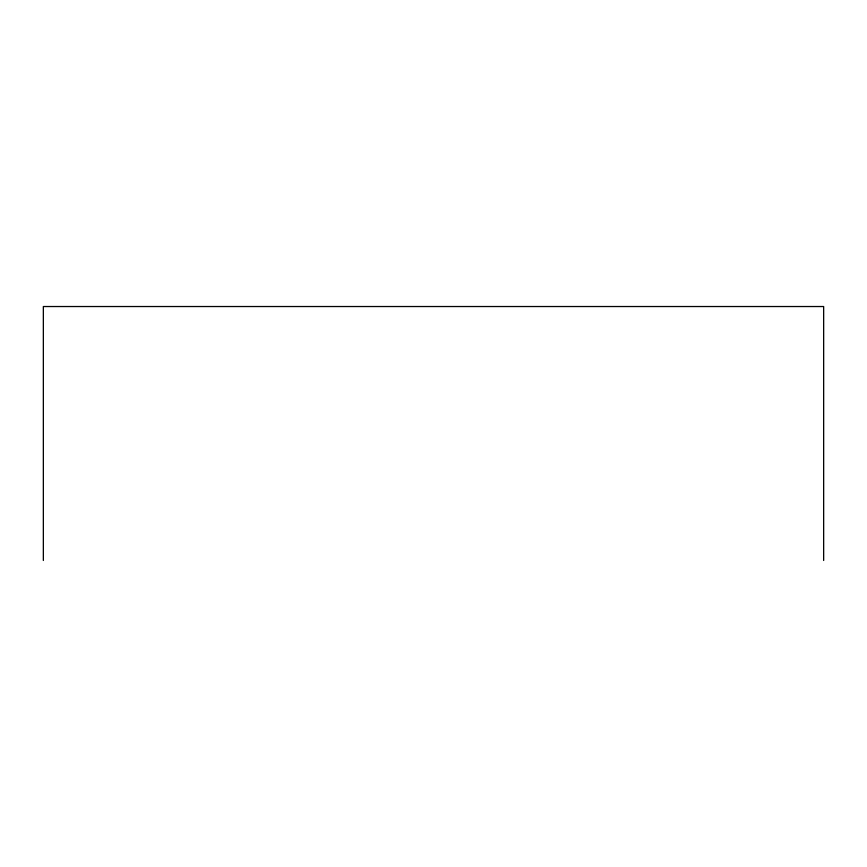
<?xml version="1.0" encoding="UTF-8"?>
<svg xmlns="http://www.w3.org/2000/svg" width="867" height="867" viewBox="0 0 867 867"><rect width="100%" height="100%" fill="white"/><g stroke="black" fill="none" stroke-linecap="round" stroke-linejoin="round"><path stroke-width="1.3" d="M823.65 560.472L823.65 306.528L43.35 306.528L43.35 560.472"/></g></svg>
